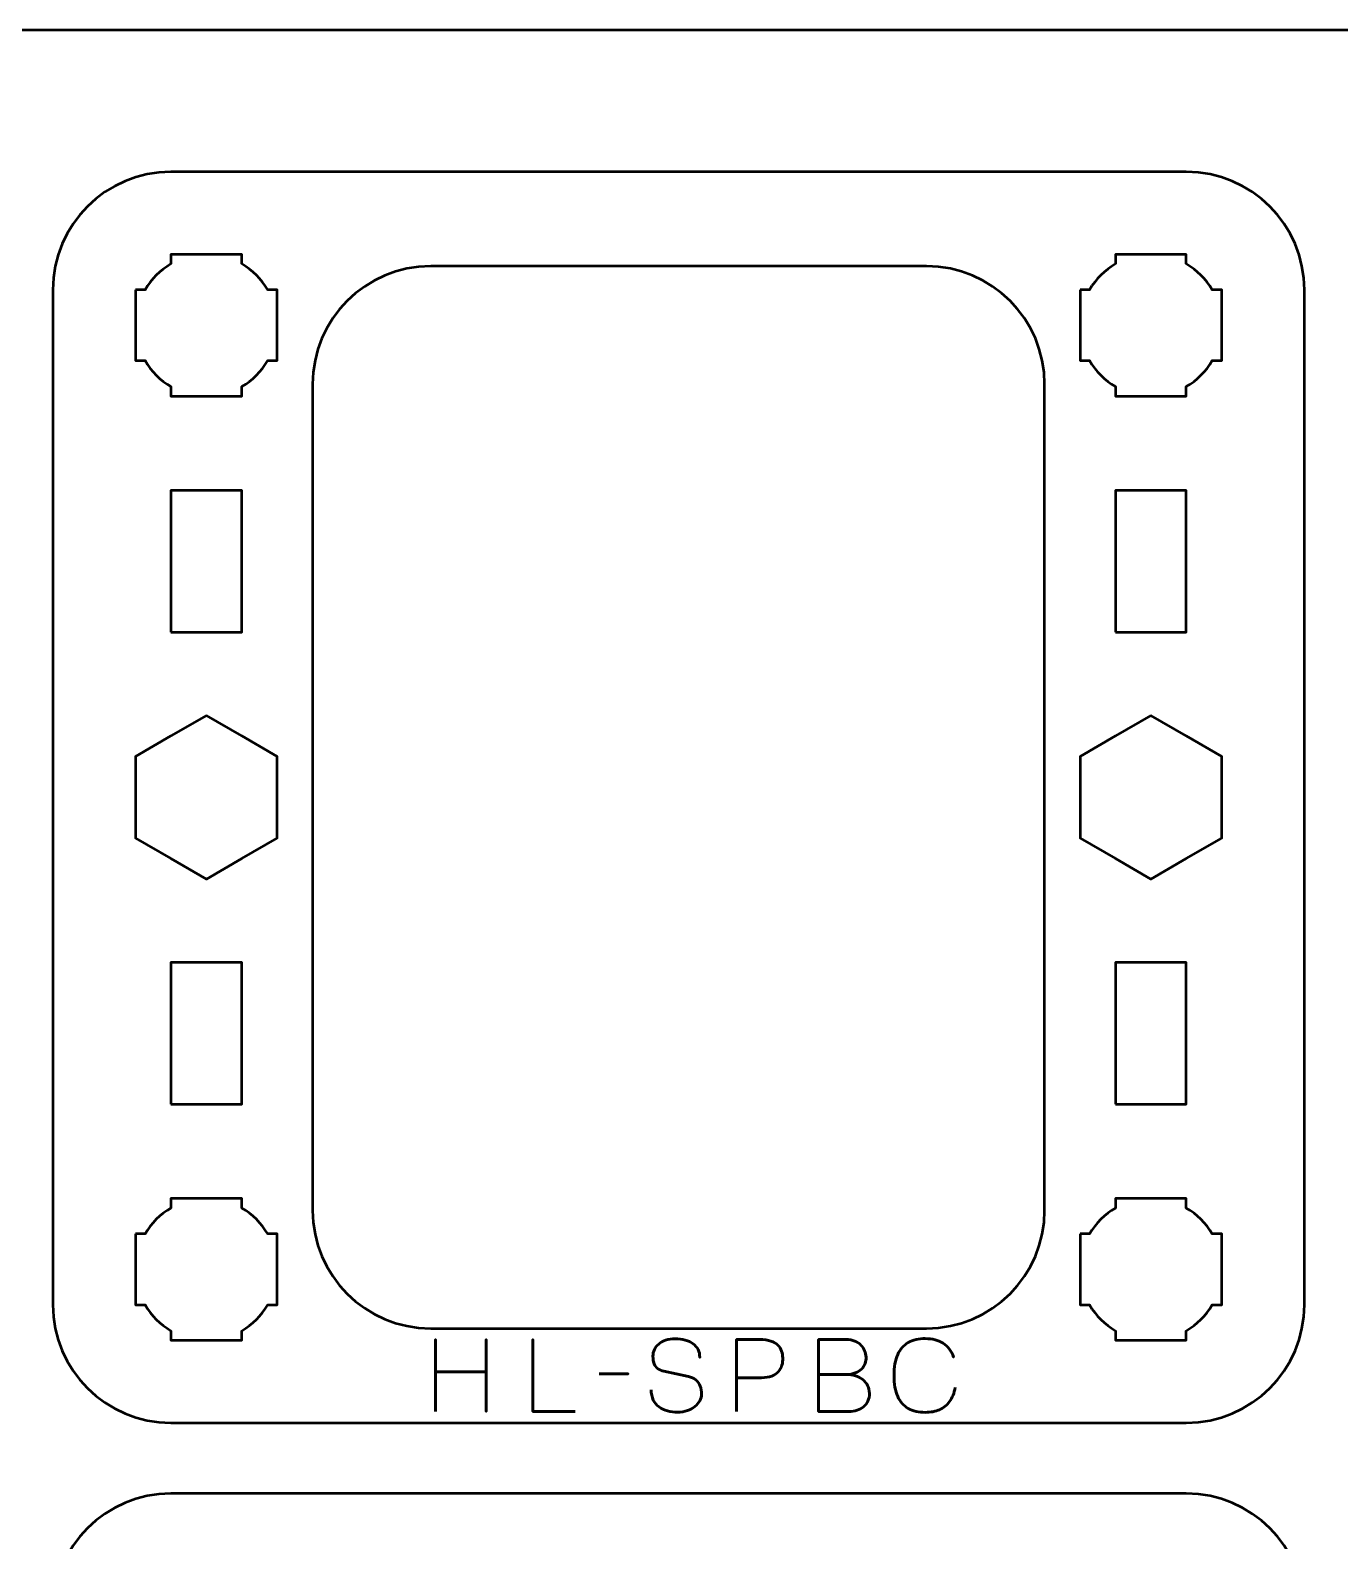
# Model space of a CAD drawing. Header units: centimetres. Extents: x -21 to 0, y -29.7 to 0.
# Drawn here: x -16.95 to -11.4, y -6.4 to 0 of the extents above; entities that cross this region are included whole.
import ezdxf

# ---------------------------------------------------------------- set-up
doc = ezdxf.new("R2010")
doc.units = ezdxf.units.CM
doc.header["$MEASUREMENT"] = 0
doc.layers.add('Layer 1', color=7, linetype='Continuous')

msp = doc.modelspace()

# ---------------------------------------------------------------- linework, layer by layer
at = {"layer": 'Layer 1', "lineweight": 53}
for points in [[(-16.35, -2.55), (-16.05, -2.55), (-16.05, -1.95), (-16.35, -1.95), (-16.35, -2.55)], [(-12.35, -2.55), (-12.05, -2.55), (-12.05, -1.95), (-12.35, -1.95), (-12.35, -2.55)], [(-16.35, -4.55), (-16.05, -4.55), (-16.05, -3.95), (-16.35, -3.95), (-16.35, -4.55)], [(-12.35, -4.55), (-12.05, -4.55), (-12.05, -3.95), (-12.35, -3.95), (-12.35, -4.55)]]:
    msp.add_lwpolyline(points, close=True, dxfattribs=at)
at = {"layer": 'Layer 1', "color": 1, "lineweight": 53}
msp.add_open_spline([(-21.00003, -29.19995), (-21.00003, -29.19995), (-21.00003, -2.89992), (-21.00003, -2.89992), (-21.00003, -2.89992), (-21.00003, -2.81709), (-20.93286, -2.74992), (-20.85003, -2.74992), (-20.85003, -2.74992), (-20.7672, -2.74992), (-20.70003, -2.68275), (-20.70003, -2.59992), (-20.70003, -2.59992), (-20.70003, -2.51709), (-20.7672, -2.44992), (-20.85003, -2.44992), (-20.85003, -2.44992), (-20.93286, -2.44992), (-21.00003, -2.38275), (-21.00003, -2.29992), (-21.00003, -2.29992), (-21.00003, -2.21709), (-20.93286, -2.14992), (-20.85003, -2.14992), (-20.85003, -2.14992), (-20.7672, -2.14992), (-20.70003, -2.08275), (-20.70003, -1.99992), (-20.70003, -1.99992), (-20.70003, -1.91709), (-20.7672, -1.84992), (-20.85003, -1.84992), (-20.85003, -1.84992), (-20.93286, -1.84992), (-21.00003, -1.78275), (-21.00003, -1.69992), (-21.00003, -1.69992), (-21.00003, -1.61709), (-20.93286, -1.54992), (-20.85003, -1.54992), (-20.85003, -1.54992), (-20.7672, -1.54992), (-20.70003, -1.48275), (-20.70003, -1.39992), (-20.70003, -1.39992), (-20.70003, -1.31709), (-20.7672, -1.24992), (-20.85003, -1.24992), (-20.85003, -1.24992), (-20.93286, -1.24992), (-21.00003, -1.18275), (-21.00003, -1.09992), (-21.00003, -1.09992), (-21.00003, -1.09992), (-21.00003, -0.49992), (-21.00003, -0.49992), (-21.00003, -0.49992), (-21.00003, -0.22295), (-20.77694, 0.00004), (-20.49994, 0.00004), (-20.49994, 0.00004), (-20.49994, 0.00004), (-0.50008, 0.00004), (-0.50008, 0.00004), (-0.50008, 0.00004), (-0.22294, 0.00004), (0.00002, -0.22295), (0.00002, -0.49992), (0.00002, -0.49992), (0.00002, -0.49992), (0.00002, -29.19995), (0.00002, -29.19995), (0.00002, -29.19995), (0.00002, -29.47695), (-0.22294, -29.70004), (-0.50008, -29.70004), (-0.50008, -29.70004), (-0.50008, -29.70004), (-20.49994, -29.70004), (-20.49994, -29.70004), (-20.49994, -29.70004), (-20.77694, -29.70004), (-21.00003, -29.47695), (-21.00003, -29.19995)], degree=3, knots=[0, 0, 0, 0, 0.047619, 0.047619, 0.047619, 0.047619, 0.0952381, 0.0952381, 0.0952381, 0.0952381, 0.1428571, 0.1428571, 0.1428571, 0.1428571, 0.1904762, 0.1904762, 0.1904762, 0.1904762, 0.2380952, 0.2380952, 0.2380952, 0.2380952, 0.2857143, 0.2857143, 0.2857143, 0.2857143, 0.3333333, 0.3333333, 0.3333333, 0.3333333, 0.3809524, 0.3809524, 0.3809524, 0.3809524, 0.4285714, 0.4285714, 0.4285714, 0.4285714, 0.4761905, 0.4761905, 0.4761905, 0.4761905, 0.5238095, 0.5238095, 0.5238095, 0.5238095, 0.5714286, 0.5714286, 0.5714286, 0.5714286, 0.6190476, 0.6190476, 0.6190476, 0.6190476, 0.6666667, 0.6666667, 0.6666667, 0.6666667, 0.7142857, 0.7142857, 0.7142857, 0.7142857, 0.7619048, 0.7619048, 0.7619048, 0.7619048, 0.8095238, 0.8095238, 0.8095238, 0.8095238, 0.8571429, 0.8571429, 0.8571429, 0.8571429, 0.9047619, 0.9047619, 0.9047619, 0.9047619, 0.952381, 0.952381, 0.952381, 0.952381, 1, 1, 1, 1], dxfattribs=at)
at = {"layer": 'Layer 1', "color": 3, "lineweight": 53}
for points in [[(-16.85, -5.4), (-16.85, -5.4), (-16.85, -1.1), (-16.85, -1.1), (-16.85, -1.1), (-16.85, -0.82391), (-16.62609, -0.6), (-16.35, -0.6), (-16.35, -0.6), (-16.35, -0.6), (-12.05, -0.6), (-12.05, -0.6), (-12.05, -0.6), (-11.77391, -0.6), (-11.55, -0.82391), (-11.55, -1.1), (-11.55, -1.1), (-11.55, -1.1), (-11.55, -5.4), (-11.55, -5.4), (-11.55, -5.4), (-11.55, -5.67609), (-11.77391, -5.9), (-12.05, -5.9), (-12.05, -5.9), (-12.05, -5.9), (-16.35, -5.9), (-16.35, -5.9), (-16.35, -5.9), (-16.62609, -5.9), (-16.85, -5.67609), (-16.85, -5.4)], [(-16.85, -11), (-16.85, -11), (-16.85, -6.7), (-16.85, -6.7), (-16.85, -6.7), (-16.85, -6.42391), (-16.62609, -6.2), (-16.35, -6.2), (-16.35, -6.2), (-16.35, -6.2), (-12.05, -6.2), (-12.05, -6.2), (-12.05, -6.2), (-11.77391, -6.2), (-11.55, -6.42391), (-11.55, -6.7), (-11.55, -6.7), (-11.55, -6.7), (-11.55, -11), (-11.55, -11), (-11.55, -11), (-11.55, -11.27609), (-11.77391, -11.5), (-12.05, -11.5), (-12.05, -11.5), (-12.05, -11.5), (-16.35, -11.5), (-16.35, -11.5), (-16.35, -11.5), (-16.62609, -11.5), (-16.85, -11.27609), (-16.85, -11)]]:
    msp.add_open_spline(points, degree=3, knots=[0, 0, 0, 0, 0.125, 0.125, 0.125, 0.125, 0.25, 0.25, 0.25, 0.25, 0.375, 0.375, 0.375, 0.375, 0.5, 0.5, 0.5, 0.5, 0.625, 0.625, 0.625, 0.625, 0.75, 0.75, 0.75, 0.75, 0.875, 0.875, 0.875, 0.875, 1, 1, 1, 1], dxfattribs=at)
at = {"layer": 'Layer 1', "lineweight": 53}
for points, knots in [([(-16.5, -1.1), (-16.5, -1.1), (-16.45985, -1.1), (-16.45985, -1.1), (-16.45985, -1.1), (-16.4335, -1.05447), (-16.39553, -1.0165), (-16.35, -0.99015), (-16.35, -0.99015), (-16.35, -0.99015), (-16.35, -0.95), (-16.35, -0.95), (-16.35, -0.95), (-16.35, -0.95), (-16.2, -0.95), (-16.2, -0.95), (-16.2, -0.95), (-16.2, -0.95), (-16.05, -0.95), (-16.05, -0.95), (-16.05, -0.95), (-16.05, -0.95), (-16.05, -0.99015), (-16.05, -0.99015), (-16.05, -0.99015), (-16.00447, -1.0165), (-15.9665, -1.05447), (-15.94015, -1.1), (-15.94015, -1.1), (-15.94015, -1.1), (-15.9, -1.1), (-15.9, -1.1), (-15.9, -1.1), (-15.9, -1.1), (-15.9, -1.25), (-15.9, -1.25), (-15.9, -1.25), (-15.9, -1.25), (-15.9, -1.4), (-15.9, -1.4), (-15.9, -1.4), (-15.9, -1.4), (-15.94015, -1.4), (-15.94015, -1.4), (-15.94015, -1.4), (-15.9665, -1.44553), (-16.00447, -1.4835), (-16.05, -1.50985), (-16.05, -1.50985), (-16.05, -1.50985), (-16.05, -1.55), (-16.05, -1.55), (-16.05, -1.55), (-16.05, -1.55), (-16.2, -1.55), (-16.2, -1.55), (-16.2, -1.55), (-16.2, -1.55), (-16.35, -1.55), (-16.35, -1.55), (-16.35, -1.55), (-16.35, -1.55), (-16.35, -1.50985), (-16.35, -1.50985), (-16.35, -1.50985), (-16.39553, -1.4835), (-16.4335, -1.44553), (-16.45985, -1.4), (-16.45985, -1.4), (-16.45985, -1.4), (-16.5, -1.4), (-16.5, -1.4), (-16.5, -1.4), (-16.5, -1.4), (-16.5, -1.25), (-16.5, -1.25), (-16.5, -1.25), (-16.5, -1.25), (-16.5, -1.1), (-16.5, -1.1)], [0, 0, 0, 0, 0.05, 0.05, 0.05, 0.05, 0.1, 0.1, 0.1, 0.1, 0.15, 0.15, 0.15, 0.15, 0.2, 0.2, 0.2, 0.2, 0.25, 0.25, 0.25, 0.25, 0.3, 0.3, 0.3, 0.3, 0.35, 0.35, 0.35, 0.35, 0.4, 0.4, 0.4, 0.4, 0.45, 0.45, 0.45, 0.45, 0.5, 0.5, 0.5, 0.5, 0.55, 0.55, 0.55, 0.55, 0.6, 0.6, 0.6, 0.6, 0.65, 0.65, 0.65, 0.65, 0.7, 0.7, 0.7, 0.7, 0.75, 0.75, 0.75, 0.75, 0.8, 0.8, 0.8, 0.8, 0.85, 0.85, 0.85, 0.85, 0.9, 0.9, 0.9, 0.9, 0.95, 0.95, 0.95, 0.95, 1, 1, 1, 1]), ([(-12.5, -1.1), (-12.5, -1.1), (-12.45985, -1.1), (-12.45985, -1.1), (-12.45985, -1.1), (-12.4335, -1.05447), (-12.39553, -1.0165), (-12.35, -0.99015), (-12.35, -0.99015), (-12.35, -0.99015), (-12.35, -0.95), (-12.35, -0.95), (-12.35, -0.95), (-12.35, -0.95), (-12.2, -0.95), (-12.2, -0.95), (-12.2, -0.95), (-12.2, -0.95), (-12.05, -0.95), (-12.05, -0.95), (-12.05, -0.95), (-12.05, -0.95), (-12.05, -0.99015), (-12.05, -0.99015), (-12.05, -0.99015), (-12.00447, -1.0165), (-11.9665, -1.05447), (-11.94015, -1.1), (-11.94015, -1.1), (-11.94015, -1.1), (-11.9, -1.1), (-11.9, -1.1), (-11.9, -1.1), (-11.9, -1.1), (-11.9, -1.25), (-11.9, -1.25), (-11.9, -1.25), (-11.9, -1.25), (-11.9, -1.4), (-11.9, -1.4), (-11.9, -1.4), (-11.9, -1.4), (-11.94015, -1.4), (-11.94015, -1.4), (-11.94015, -1.4), (-11.9665, -1.44553), (-12.00447, -1.4835), (-12.05, -1.50985), (-12.05, -1.50985), (-12.05, -1.50985), (-12.05, -1.55), (-12.05, -1.55), (-12.05, -1.55), (-12.05, -1.55), (-12.2, -1.55), (-12.2, -1.55), (-12.2, -1.55), (-12.2, -1.55), (-12.35, -1.55), (-12.35, -1.55), (-12.35, -1.55), (-12.35, -1.55), (-12.35, -1.50985), (-12.35, -1.50985), (-12.35, -1.50985), (-12.39553, -1.4835), (-12.4335, -1.44553), (-12.45985, -1.4), (-12.45985, -1.4), (-12.45985, -1.4), (-12.5, -1.4), (-12.5, -1.4), (-12.5, -1.4), (-12.5, -1.4), (-12.5, -1.25), (-12.5, -1.25), (-12.5, -1.25), (-12.5, -1.25), (-12.5, -1.1), (-12.5, -1.1)], [0, 0, 0, 0, 0.05, 0.05, 0.05, 0.05, 0.1, 0.1, 0.1, 0.1, 0.15, 0.15, 0.15, 0.15, 0.2, 0.2, 0.2, 0.2, 0.25, 0.25, 0.25, 0.25, 0.3, 0.3, 0.3, 0.3, 0.35, 0.35, 0.35, 0.35, 0.4, 0.4, 0.4, 0.4, 0.45, 0.45, 0.45, 0.45, 0.5, 0.5, 0.5, 0.5, 0.55, 0.55, 0.55, 0.55, 0.6, 0.6, 0.6, 0.6, 0.65, 0.65, 0.65, 0.65, 0.7, 0.7, 0.7, 0.7, 0.75, 0.75, 0.75, 0.75, 0.8, 0.8, 0.8, 0.8, 0.85, 0.85, 0.85, 0.85, 0.9, 0.9, 0.9, 0.9, 0.95, 0.95, 0.95, 0.95, 1, 1, 1, 1]), ([(-15.75, -5), (-15.75, -5), (-15.75, -1.5), (-15.75, -1.5), (-15.75, -1.5), (-15.75, -1.22391), (-15.52609, -1), (-15.25, -1), (-15.25, -1), (-15.25, -1), (-13.15, -1), (-13.15, -1), (-13.15, -1), (-12.87391, -1), (-12.65, -1.22391), (-12.65, -1.5), (-12.65, -1.5), (-12.65, -1.5), (-12.65, -5), (-12.65, -5), (-12.65, -5), (-12.65, -5.27609), (-12.87391, -5.5), (-13.15, -5.5), (-13.15, -5.5), (-13.15, -5.5), (-15.25, -5.5), (-15.25, -5.5), (-15.25, -5.5), (-15.52609, -5.5), (-15.75, -5.27609), (-15.75, -5)], [0, 0, 0, 0, 0.125, 0.125, 0.125, 0.125, 0.25, 0.25, 0.25, 0.25, 0.375, 0.375, 0.375, 0.375, 0.5, 0.5, 0.5, 0.5, 0.625, 0.625, 0.625, 0.625, 0.75, 0.75, 0.75, 0.75, 0.875, 0.875, 0.875, 0.875, 1, 1, 1, 1]), ([(-16.2, -2.90359), (-16.2, -2.90359), (-16.05, -2.99019), (-16.05, -2.99019), (-16.05, -2.99019), (-16.05, -2.99019), (-15.9, -3.07679), (-15.9, -3.07679), (-15.9, -3.07679), (-15.9, -3.07679), (-15.9, -3.25), (-15.9, -3.25), (-15.9, -3.25), (-15.9, -3.25), (-15.9, -3.42321), (-15.9, -3.42321), (-15.9, -3.42321), (-15.9, -3.42321), (-16.05, -3.50981), (-16.05, -3.50981), (-16.05, -3.50981), (-16.05, -3.50981), (-16.2, -3.59641), (-16.2, -3.59641), (-16.2, -3.59641), (-16.2, -3.59641), (-16.35, -3.50981), (-16.35, -3.50981), (-16.35, -3.50981), (-16.35, -3.50981), (-16.5, -3.42321), (-16.5, -3.42321), (-16.5, -3.42321), (-16.5, -3.42321), (-16.5, -3.25), (-16.5, -3.25), (-16.5, -3.25), (-16.5, -3.25), (-16.5, -3.07679), (-16.5, -3.07679), (-16.5, -3.07679), (-16.5, -3.07679), (-16.35, -2.99019), (-16.35, -2.99019), (-16.35, -2.99019), (-16.35, -2.99019), (-16.2, -2.90359), (-16.2, -2.90359)], [0, 0, 0, 0, 0.0833333, 0.0833333, 0.0833333, 0.0833333, 0.1666667, 0.1666667, 0.1666667, 0.1666667, 0.25, 0.25, 0.25, 0.25, 0.3333333, 0.3333333, 0.3333333, 0.3333333, 0.4166667, 0.4166667, 0.4166667, 0.4166667, 0.5, 0.5, 0.5, 0.5, 0.5833333, 0.5833333, 0.5833333, 0.5833333, 0.6666667, 0.6666667, 0.6666667, 0.6666667, 0.75, 0.75, 0.75, 0.75, 0.8333333, 0.8333333, 0.8333333, 0.8333333, 0.9166667, 0.9166667, 0.9166667, 0.9166667, 1, 1, 1, 1]), ([(-12.2, -2.90359), (-12.2, -2.90359), (-12.05, -2.99019), (-12.05, -2.99019), (-12.05, -2.99019), (-12.05, -2.99019), (-11.9, -3.07679), (-11.9, -3.07679), (-11.9, -3.07679), (-11.9, -3.07679), (-11.9, -3.25), (-11.9, -3.25), (-11.9, -3.25), (-11.9, -3.25), (-11.9, -3.42321), (-11.9, -3.42321), (-11.9, -3.42321), (-11.9, -3.42321), (-12.05, -3.50981), (-12.05, -3.50981), (-12.05, -3.50981), (-12.05, -3.50981), (-12.2, -3.59641), (-12.2, -3.59641), (-12.2, -3.59641), (-12.2, -3.59641), (-12.35, -3.50981), (-12.35, -3.50981), (-12.35, -3.50981), (-12.35, -3.50981), (-12.5, -3.42321), (-12.5, -3.42321), (-12.5, -3.42321), (-12.5, -3.42321), (-12.5, -3.25), (-12.5, -3.25), (-12.5, -3.25), (-12.5, -3.25), (-12.5, -3.07679), (-12.5, -3.07679), (-12.5, -3.07679), (-12.5, -3.07679), (-12.35, -2.99019), (-12.35, -2.99019), (-12.35, -2.99019), (-12.35, -2.99019), (-12.2, -2.90359), (-12.2, -2.90359)], [0, 0, 0, 0, 0.0833333, 0.0833333, 0.0833333, 0.0833333, 0.1666667, 0.1666667, 0.1666667, 0.1666667, 0.25, 0.25, 0.25, 0.25, 0.3333333, 0.3333333, 0.3333333, 0.3333333, 0.4166667, 0.4166667, 0.4166667, 0.4166667, 0.5, 0.5, 0.5, 0.5, 0.5833333, 0.5833333, 0.5833333, 0.5833333, 0.6666667, 0.6666667, 0.6666667, 0.6666667, 0.75, 0.75, 0.75, 0.75, 0.8333333, 0.8333333, 0.8333333, 0.8333333, 0.9166667, 0.9166667, 0.9166667, 0.9166667, 1, 1, 1, 1]), ([(-16.5, -5.1), (-16.5, -5.1), (-16.45985, -5.1), (-16.45985, -5.1), (-16.45985, -5.1), (-16.4335, -5.05447), (-16.39553, -5.0165), (-16.35, -4.99015), (-16.35, -4.99015), (-16.35, -4.99015), (-16.35, -4.95), (-16.35, -4.95), (-16.35, -4.95), (-16.35, -4.95), (-16.2, -4.95), (-16.2, -4.95), (-16.2, -4.95), (-16.2, -4.95), (-16.05, -4.95), (-16.05, -4.95), (-16.05, -4.95), (-16.05, -4.95), (-16.05, -4.99015), (-16.05, -4.99015), (-16.05, -4.99015), (-16.00447, -5.0165), (-15.9665, -5.05447), (-15.94015, -5.1), (-15.94015, -5.1), (-15.94015, -5.1), (-15.9, -5.1), (-15.9, -5.1), (-15.9, -5.1), (-15.9, -5.1), (-15.9, -5.25), (-15.9, -5.25), (-15.9, -5.25), (-15.9, -5.25), (-15.9, -5.4), (-15.9, -5.4), (-15.9, -5.4), (-15.9, -5.4), (-15.94015, -5.4), (-15.94015, -5.4), (-15.94015, -5.4), (-15.9665, -5.44553), (-16.00447, -5.4835), (-16.05, -5.50985), (-16.05, -5.50985), (-16.05, -5.50985), (-16.05, -5.55), (-16.05, -5.55), (-16.05, -5.55), (-16.05, -5.55), (-16.2, -5.55), (-16.2, -5.55), (-16.2, -5.55), (-16.2, -5.55), (-16.35, -5.55), (-16.35, -5.55), (-16.35, -5.55), (-16.35, -5.55), (-16.35, -5.50985), (-16.35, -5.50985), (-16.35, -5.50985), (-16.39553, -5.4835), (-16.4335, -5.44553), (-16.45985, -5.4), (-16.45985, -5.4), (-16.45985, -5.4), (-16.5, -5.4), (-16.5, -5.4), (-16.5, -5.4), (-16.5, -5.4), (-16.5, -5.25), (-16.5, -5.25), (-16.5, -5.25), (-16.5, -5.25), (-16.5, -5.1), (-16.5, -5.1)], [0, 0, 0, 0, 0.05, 0.05, 0.05, 0.05, 0.1, 0.1, 0.1, 0.1, 0.15, 0.15, 0.15, 0.15, 0.2, 0.2, 0.2, 0.2, 0.25, 0.25, 0.25, 0.25, 0.3, 0.3, 0.3, 0.3, 0.35, 0.35, 0.35, 0.35, 0.4, 0.4, 0.4, 0.4, 0.45, 0.45, 0.45, 0.45, 0.5, 0.5, 0.5, 0.5, 0.55, 0.55, 0.55, 0.55, 0.6, 0.6, 0.6, 0.6, 0.65, 0.65, 0.65, 0.65, 0.7, 0.7, 0.7, 0.7, 0.75, 0.75, 0.75, 0.75, 0.8, 0.8, 0.8, 0.8, 0.85, 0.85, 0.85, 0.85, 0.9, 0.9, 0.9, 0.9, 0.95, 0.95, 0.95, 0.95, 1, 1, 1, 1]), ([(-12.5, -5.1), (-12.5, -5.1), (-12.45985, -5.1), (-12.45985, -5.1), (-12.45985, -5.1), (-12.4335, -5.05447), (-12.39553, -5.0165), (-12.35, -4.99015), (-12.35, -4.99015), (-12.35, -4.99015), (-12.35, -4.95), (-12.35, -4.95), (-12.35, -4.95), (-12.35, -4.95), (-12.2, -4.95), (-12.2, -4.95), (-12.2, -4.95), (-12.2, -4.95), (-12.05, -4.95), (-12.05, -4.95), (-12.05, -4.95), (-12.05, -4.95), (-12.05, -4.99015), (-12.05, -4.99015), (-12.05, -4.99015), (-12.00447, -5.0165), (-11.9665, -5.05447), (-11.94015, -5.1), (-11.94015, -5.1), (-11.94015, -5.1), (-11.9, -5.1), (-11.9, -5.1), (-11.9, -5.1), (-11.9, -5.1), (-11.9, -5.25), (-11.9, -5.25), (-11.9, -5.25), (-11.9, -5.25), (-11.9, -5.4), (-11.9, -5.4), (-11.9, -5.4), (-11.9, -5.4), (-11.94015, -5.4), (-11.94015, -5.4), (-11.94015, -5.4), (-11.9665, -5.44553), (-12.00447, -5.4835), (-12.05, -5.50985), (-12.05, -5.50985), (-12.05, -5.50985), (-12.05, -5.55), (-12.05, -5.55), (-12.05, -5.55), (-12.05, -5.55), (-12.2, -5.55), (-12.2, -5.55), (-12.2, -5.55), (-12.2, -5.55), (-12.35, -5.55), (-12.35, -5.55), (-12.35, -5.55), (-12.35, -5.55), (-12.35, -5.50985), (-12.35, -5.50985), (-12.35, -5.50985), (-12.39553, -5.4835), (-12.4335, -5.44553), (-12.45985, -5.4), (-12.45985, -5.4), (-12.45985, -5.4), (-12.5, -5.4), (-12.5, -5.4), (-12.5, -5.4), (-12.5, -5.4), (-12.5, -5.25), (-12.5, -5.25), (-12.5, -5.25), (-12.5, -5.25), (-12.5, -5.1), (-12.5, -5.1)], [0, 0, 0, 0, 0.05, 0.05, 0.05, 0.05, 0.1, 0.1, 0.1, 0.1, 0.15, 0.15, 0.15, 0.15, 0.2, 0.2, 0.2, 0.2, 0.25, 0.25, 0.25, 0.25, 0.3, 0.3, 0.3, 0.3, 0.35, 0.35, 0.35, 0.35, 0.4, 0.4, 0.4, 0.4, 0.45, 0.45, 0.45, 0.45, 0.5, 0.5, 0.5, 0.5, 0.55, 0.55, 0.55, 0.55, 0.6, 0.6, 0.6, 0.6, 0.65, 0.65, 0.65, 0.65, 0.7, 0.7, 0.7, 0.7, 0.75, 0.75, 0.75, 0.75, 0.8, 0.8, 0.8, 0.8, 0.85, 0.85, 0.85, 0.85, 0.9, 0.9, 0.9, 0.9, 0.95, 0.95, 0.95, 0.95, 1, 1, 1, 1])]:
    msp.add_open_spline(points, degree=3, knots=knots, dxfattribs=at)
at = {"layer": 'Layer 1', "color": 5, "lineweight": 53}
for points, knots in [([(-15.22996, -5.85244), (-15.22996, -5.85244), (-15.22996, -5.68353), (-15.22996, -5.68353), (-15.22996, -5.68353), (-15.22996, -5.68353), (-15.01449, -5.68353), (-15.01449, -5.68353), (-15.01449, -5.68353), (-15.01449, -5.68353), (-15.01449, -5.85244), (-15.01449, -5.85244), (-15.01449, -5.85244), (-15.01449, -5.85244), (-15.01449, -5.54764), (-15.01449, -5.54764), (-15.01449, -5.54764), (-15.01449, -5.54764), (-15.01449, -5.68353), (-15.01449, -5.68353), (-15.01449, -5.68353), (-15.01449, -5.68353), (-15.22996, -5.68353), (-15.22996, -5.68353), (-15.22996, -5.68353), (-15.22996, -5.68353), (-15.22996, -5.54764), (-15.22996, -5.54764), (-15.22996, -5.54764), (-15.22996, -5.54764), (-15.22996, -5.85244), (-15.22996, -5.85244)], [0, 0, 0, 0, 0.125, 0.125, 0.125, 0.125, 0.25, 0.25, 0.25, 0.25, 0.375, 0.375, 0.375, 0.375, 0.5, 0.5, 0.5, 0.5, 0.625, 0.625, 0.625, 0.625, 0.75, 0.75, 0.75, 0.75, 0.875, 0.875, 0.875, 0.875, 1, 1, 1, 1]), ([(-14.63857, -5.85244), (-14.63857, -5.85244), (-14.81679, -5.85244), (-14.81679, -5.85244), (-14.81679, -5.85244), (-14.81679, -5.85244), (-14.81679, -5.54722), (-14.81679, -5.54722), (-14.81679, -5.54722), (-14.81679, -5.54722), (-14.81679, -5.85244), (-14.81679, -5.85244), (-14.81679, -5.85244), (-14.81679, -5.85244), (-14.63857, -5.85244), (-14.63857, -5.85244)], [0, 0, 0, 0, 0.25, 0.25, 0.25, 0.25, 0.5, 0.5, 0.5, 0.5, 0.75, 0.75, 0.75, 0.75, 1, 1, 1, 1]), ([(-14.31642, -5.76015), (-14.31628, -5.77702), (-14.31332, -5.79148), (-14.30739, -5.80355), (-14.30739, -5.80355), (-14.30153, -5.81554), (-14.29335, -5.82535), (-14.28305, -5.83297), (-14.28305, -5.83297), (-14.27268, -5.84052), (-14.26075, -5.84609), (-14.24728, -5.84969), (-14.24728, -5.84969), (-14.23387, -5.85322), (-14.21948, -5.85498), (-14.20424, -5.85498), (-14.20424, -5.85498), (-14.18886, -5.85491), (-14.17503, -5.85265), (-14.16268, -5.84835), (-14.16268, -5.84835), (-14.1504, -5.84404), (-14.13989, -5.83826), (-14.13107, -5.83099), (-14.13107, -5.83099), (-14.12232, -5.82372), (-14.11555, -5.81561), (-14.11075, -5.80658), (-14.11075, -5.80658), (-14.10595, -5.79755), (-14.10341, -5.78831), (-14.10306, -5.77878), (-14.10306, -5.77878), (-14.10264, -5.76629), (-14.10447, -5.75486), (-14.10849, -5.74456), (-14.10849, -5.74456), (-14.11252, -5.73426), (-14.11873, -5.72565), (-14.12712, -5.7186), (-14.12712, -5.7186), (-14.13545, -5.71154), (-14.14596, -5.7066), (-14.15852, -5.70385), (-14.15852, -5.70385), (-14.15852, -5.70385), (-14.26223, -5.68141), (-14.26223, -5.68141), (-14.26223, -5.68141), (-14.27197, -5.67937), (-14.28037, -5.67591), (-14.28728, -5.67111), (-14.28728, -5.67111), (-14.2942, -5.66625), (-14.29956, -5.65954), (-14.30323, -5.65093), (-14.30323, -5.65093), (-14.3069, -5.6424), (-14.3088, -5.63153), (-14.3088, -5.61834), (-14.3088, -5.61834), (-14.3088, -5.60832), (-14.30675, -5.59887), (-14.30259, -5.58998), (-14.30259, -5.58998), (-14.2985, -5.58109), (-14.29243, -5.57325), (-14.28446, -5.56634), (-14.28446, -5.56634), (-14.27649, -5.5595), (-14.26661, -5.55413), (-14.2549, -5.55025), (-14.2549, -5.55025), (-14.24311, -5.5463), (-14.22964, -5.54433), (-14.2144, -5.54426), (-14.2144, -5.54426), (-14.19909, -5.54426), (-14.18505, -5.54602), (-14.17221, -5.54955), (-14.17221, -5.54955), (-14.15944, -5.55308), (-14.14836, -5.55816), (-14.13905, -5.56493), (-14.13905, -5.56493), (-14.12973, -5.5717), (-14.12254, -5.58003), (-14.1176, -5.58976), (-14.1176, -5.58976), (-14.11266, -5.59957), (-14.11033, -5.61079), (-14.11068, -5.62342), (-14.11068, -5.62342), (-14.11033, -5.61079), (-14.11266, -5.59957), (-14.1176, -5.58976), (-14.1176, -5.58976), (-14.12254, -5.58003), (-14.12973, -5.5717), (-14.13905, -5.56493), (-14.13905, -5.56493), (-14.14836, -5.55816), (-14.15944, -5.55308), (-14.17221, -5.54955), (-14.17221, -5.54955), (-14.18505, -5.54602), (-14.19909, -5.54426), (-14.2144, -5.54426), (-14.2144, -5.54426), (-14.22964, -5.54433), (-14.24311, -5.5463), (-14.2549, -5.55025), (-14.2549, -5.55025), (-14.26661, -5.55413), (-14.27649, -5.5595), (-14.28446, -5.56634), (-14.28446, -5.56634), (-14.29243, -5.57325), (-14.2985, -5.58109), (-14.30259, -5.58998), (-14.30259, -5.58998), (-14.30675, -5.59887), (-14.3088, -5.60832), (-14.3088, -5.61834), (-14.3088, -5.61834), (-14.3088, -5.63153), (-14.30697, -5.6424), (-14.30344, -5.65086), (-14.30344, -5.65086), (-14.29984, -5.6594), (-14.29455, -5.66603), (-14.28763, -5.6709), (-14.28763, -5.6709), (-14.28072, -5.6757), (-14.27225, -5.67923), (-14.26223, -5.68141), (-14.26223, -5.68141), (-14.26223, -5.68141), (-14.15852, -5.70385), (-14.15852, -5.70385), (-14.15852, -5.70385), (-14.14568, -5.7066), (-14.13509, -5.71154), (-14.12677, -5.7186), (-14.12677, -5.7186), (-14.11837, -5.72565), (-14.11223, -5.73426), (-14.10828, -5.74456), (-14.10828, -5.74456), (-14.1044, -5.75486), (-14.10264, -5.76629), (-14.10306, -5.77878), (-14.10306, -5.77878), (-14.10341, -5.78831), (-14.10595, -5.79755), (-14.11075, -5.80658), (-14.11075, -5.80658), (-14.11555, -5.81561), (-14.12232, -5.82372), (-14.13107, -5.83099), (-14.13107, -5.83099), (-14.13989, -5.83826), (-14.1504, -5.84404), (-14.16268, -5.84835), (-14.16268, -5.84835), (-14.17503, -5.85265), (-14.18886, -5.85491), (-14.20424, -5.85498), (-14.20424, -5.85498), (-14.21948, -5.85498), (-14.23387, -5.85322), (-14.24728, -5.84969), (-14.24728, -5.84969), (-14.26075, -5.84609), (-14.27268, -5.84052), (-14.28305, -5.83297), (-14.28305, -5.83297), (-14.29335, -5.82535), (-14.30153, -5.81554), (-14.30739, -5.80355), (-14.30739, -5.80355), (-14.31332, -5.79148), (-14.31628, -5.77702), (-14.31642, -5.76015)], [0, 0, 0, 0, 0.0217391, 0.0217391, 0.0217391, 0.0217391, 0.0434783, 0.0434783, 0.0434783, 0.0434783, 0.0652174, 0.0652174, 0.0652174, 0.0652174, 0.0869565, 0.0869565, 0.0869565, 0.0869565, 0.1086957, 0.1086957, 0.1086957, 0.1086957, 0.1304348, 0.1304348, 0.1304348, 0.1304348, 0.1521739, 0.1521739, 0.1521739, 0.1521739, 0.173913, 0.173913, 0.173913, 0.173913, 0.1956522, 0.1956522, 0.1956522, 0.1956522, 0.2173913, 0.2173913, 0.2173913, 0.2173913, 0.2391304, 0.2391304, 0.2391304, 0.2391304, 0.2608696, 0.2608696, 0.2608696, 0.2608696, 0.2826087, 0.2826087, 0.2826087, 0.2826087, 0.3043478, 0.3043478, 0.3043478, 0.3043478, 0.326087, 0.326087, 0.326087, 0.326087, 0.3478261, 0.3478261, 0.3478261, 0.3478261, 0.3695652, 0.3695652, 0.3695652, 0.3695652, 0.3913043, 0.3913043, 0.3913043, 0.3913043, 0.4130435, 0.4130435, 0.4130435, 0.4130435, 0.4347826, 0.4347826, 0.4347826, 0.4347826, 0.4565217, 0.4565217, 0.4565217, 0.4565217, 0.4782609, 0.4782609, 0.4782609, 0.4782609, 0.5, 0.5, 0.5, 0.5, 0.5217391, 0.5217391, 0.5217391, 0.5217391, 0.5434783, 0.5434783, 0.5434783, 0.5434783, 0.5652174, 0.5652174, 0.5652174, 0.5652174, 0.5869565, 0.5869565, 0.5869565, 0.5869565, 0.6086957, 0.6086957, 0.6086957, 0.6086957, 0.6304348, 0.6304348, 0.6304348, 0.6304348, 0.6521739, 0.6521739, 0.6521739, 0.6521739, 0.673913, 0.673913, 0.673913, 0.673913, 0.6956522, 0.6956522, 0.6956522, 0.6956522, 0.7173913, 0.7173913, 0.7173913, 0.7173913, 0.7391304, 0.7391304, 0.7391304, 0.7391304, 0.7608696, 0.7608696, 0.7608696, 0.7608696, 0.7826087, 0.7826087, 0.7826087, 0.7826087, 0.8043478, 0.8043478, 0.8043478, 0.8043478, 0.826087, 0.826087, 0.826087, 0.826087, 0.8478261, 0.8478261, 0.8478261, 0.8478261, 0.8695652, 0.8695652, 0.8695652, 0.8695652, 0.8913043, 0.8913043, 0.8913043, 0.8913043, 0.9130435, 0.9130435, 0.9130435, 0.9130435, 0.9347826, 0.9347826, 0.9347826, 0.9347826, 0.9565217, 0.9565217, 0.9565217, 0.9565217, 0.9782609, 0.9782609, 0.9782609, 0.9782609, 1, 1, 1, 1]), ([(-13.95447, -5.85244), (-13.95447, -5.85244), (-13.95447, -5.54722), (-13.95447, -5.54722), (-13.95447, -5.54722), (-13.95447, -5.54722), (-13.8571, -5.54722), (-13.8571, -5.54722), (-13.8571, -5.54722), (-13.83763, -5.54729), (-13.82162, -5.54948), (-13.80899, -5.55371), (-13.80899, -5.55371), (-13.79643, -5.55787), (-13.78655, -5.56366), (-13.77942, -5.571), (-13.77942, -5.571), (-13.7723, -5.57826), (-13.76722, -5.58659), (-13.76411, -5.59597), (-13.76411, -5.59597), (-13.76108, -5.60536), (-13.75932, -5.61516), (-13.75889, -5.62554), (-13.75889, -5.62554), (-13.7584, -5.63591), (-13.7596, -5.64607), (-13.76242, -5.65594), (-13.76242, -5.65594), (-13.76531, -5.66582), (-13.77018, -5.67478), (-13.77717, -5.68283), (-13.77717, -5.68283), (-13.78408, -5.69087), (-13.79346, -5.69729), (-13.80525, -5.70202), (-13.80525, -5.70202), (-13.81703, -5.70681), (-13.83163, -5.70921), (-13.84906, -5.70935), (-13.84906, -5.70935), (-13.84906, -5.70935), (-13.95447, -5.70935), (-13.95447, -5.70935), (-13.95447, -5.70935), (-13.95447, -5.70935), (-13.84906, -5.70935), (-13.84906, -5.70935), (-13.84906, -5.70935), (-13.83199, -5.70921), (-13.81752, -5.70681), (-13.80581, -5.70202), (-13.80581, -5.70202), (-13.79403, -5.69729), (-13.78464, -5.69087), (-13.77759, -5.68283), (-13.77759, -5.68283), (-13.7706, -5.67478), (-13.76559, -5.66582), (-13.76263, -5.65594), (-13.76263, -5.65594), (-13.75967, -5.64607), (-13.7584, -5.63591), (-13.75889, -5.62554), (-13.75889, -5.62554), (-13.75932, -5.61516), (-13.76108, -5.60536), (-13.76425, -5.59597), (-13.76425, -5.59597), (-13.76736, -5.58659), (-13.77258, -5.57826), (-13.77971, -5.571), (-13.77971, -5.571), (-13.7869, -5.56366), (-13.79678, -5.55787), (-13.80934, -5.55371), (-13.80934, -5.55371), (-13.82197, -5.54948), (-13.83784, -5.54729), (-13.8571, -5.54722), (-13.8571, -5.54722), (-13.8571, -5.54722), (-13.95447, -5.54722), (-13.95447, -5.54722), (-13.95447, -5.54722), (-13.95447, -5.54722), (-13.95447, -5.85244), (-13.95447, -5.85244)], [0, 0, 0, 0, 0.0454545, 0.0454545, 0.0454545, 0.0454545, 0.0909091, 0.0909091, 0.0909091, 0.0909091, 0.1363636, 0.1363636, 0.1363636, 0.1363636, 0.1818182, 0.1818182, 0.1818182, 0.1818182, 0.2272727, 0.2272727, 0.2272727, 0.2272727, 0.2727273, 0.2727273, 0.2727273, 0.2727273, 0.3181818, 0.3181818, 0.3181818, 0.3181818, 0.3636364, 0.3636364, 0.3636364, 0.3636364, 0.4090909, 0.4090909, 0.4090909, 0.4090909, 0.4545455, 0.4545455, 0.4545455, 0.4545455, 0.5, 0.5, 0.5, 0.5, 0.5454545, 0.5454545, 0.5454545, 0.5454545, 0.5909091, 0.5909091, 0.5909091, 0.5909091, 0.6363636, 0.6363636, 0.6363636, 0.6363636, 0.6818182, 0.6818182, 0.6818182, 0.6818182, 0.7272727, 0.7272727, 0.7272727, 0.7272727, 0.7727273, 0.7727273, 0.7727273, 0.7727273, 0.8181818, 0.8181818, 0.8181818, 0.8181818, 0.8636364, 0.8636364, 0.8636364, 0.8636364, 0.9090909, 0.9090909, 0.9090909, 0.9090909, 0.9545455, 0.9545455, 0.9545455, 0.9545455, 1, 1, 1, 1]), ([(-13.60819, -5.69538), (-13.60819, -5.69538), (-13.49093, -5.69538), (-13.49093, -5.69538), (-13.49093, -5.69538), (-13.47569, -5.69531), (-13.46271, -5.6932), (-13.45177, -5.68903), (-13.45177, -5.68903), (-13.4409, -5.68494), (-13.43209, -5.67937), (-13.42524, -5.67238), (-13.42524, -5.67238), (-13.4184, -5.6654), (-13.41346, -5.6575), (-13.41035, -5.64875), (-13.41035, -5.64875), (-13.40732, -5.64007), (-13.40591, -5.63104), (-13.40626, -5.62173), (-13.40626, -5.62173), (-13.40669, -5.61241), (-13.40866, -5.60338), (-13.41219, -5.59456), (-13.41219, -5.59456), (-13.41565, -5.58574), (-13.42087, -5.57777), (-13.42771, -5.57064), (-13.42771, -5.57064), (-13.43455, -5.56352), (-13.44309, -5.55787), (-13.45346, -5.55371), (-13.45346, -5.55371), (-13.46384, -5.54948), (-13.47604, -5.54729), (-13.49008, -5.54722), (-13.49008, -5.54722), (-13.49008, -5.54722), (-13.60819, -5.54722), (-13.60819, -5.54722), (-13.60819, -5.54722), (-13.60819, -5.54722), (-13.60819, -5.85244), (-13.60819, -5.85244), (-13.60819, -5.85244), (-13.60819, -5.85244), (-13.47823, -5.85244), (-13.47823, -5.85244), (-13.47823, -5.85244), (-13.46609, -5.85244), (-13.4548, -5.85068), (-13.44436, -5.84722), (-13.44436, -5.84722), (-13.43392, -5.84369), (-13.42482, -5.83868), (-13.41692, -5.83198), (-13.41692, -5.83198), (-13.40908, -5.82535), (-13.40295, -5.8173), (-13.39857, -5.80778), (-13.39857, -5.80778), (-13.3942, -5.79825), (-13.39194, -5.78746), (-13.39187, -5.77539), (-13.39187, -5.77539), (-13.39215, -5.76326), (-13.39469, -5.75232), (-13.39956, -5.74252), (-13.39956, -5.74252), (-13.40443, -5.73271), (-13.4112, -5.72431), (-13.41995, -5.71726), (-13.41995, -5.71726), (-13.4287, -5.71027), (-13.43914, -5.70484), (-13.45114, -5.7011), (-13.45114, -5.7011), (-13.46313, -5.69736), (-13.47639, -5.69546), (-13.49093, -5.69538), (-13.49093, -5.69538), (-13.47639, -5.69546), (-13.46313, -5.69736), (-13.45114, -5.7011), (-13.45114, -5.7011), (-13.43914, -5.70484), (-13.4287, -5.71027), (-13.41995, -5.71726), (-13.41995, -5.71726), (-13.4112, -5.72431), (-13.40443, -5.73271), (-13.39956, -5.74252), (-13.39956, -5.74252), (-13.39469, -5.75232), (-13.39215, -5.76326), (-13.39187, -5.77539), (-13.39187, -5.77539), (-13.39194, -5.78746), (-13.3942, -5.79825), (-13.39857, -5.80778), (-13.39857, -5.80778), (-13.40295, -5.8173), (-13.40908, -5.82535), (-13.41692, -5.83198), (-13.41692, -5.83198), (-13.42482, -5.83868), (-13.43392, -5.84369), (-13.44436, -5.84722), (-13.44436, -5.84722), (-13.4548, -5.85068), (-13.46609, -5.85244), (-13.47823, -5.85244), (-13.47823, -5.85244), (-13.47823, -5.85244), (-13.60819, -5.85244), (-13.60819, -5.85244), (-13.60819, -5.85244), (-13.60819, -5.85244), (-13.60819, -5.54722), (-13.60819, -5.54722), (-13.60819, -5.54722), (-13.60819, -5.54722), (-13.49008, -5.54722), (-13.49008, -5.54722), (-13.49008, -5.54722), (-13.47604, -5.54729), (-13.46384, -5.54948), (-13.45346, -5.55371), (-13.45346, -5.55371), (-13.44309, -5.55787), (-13.43455, -5.56352), (-13.42771, -5.57064), (-13.42771, -5.57064), (-13.42087, -5.57777), (-13.41565, -5.58574), (-13.41219, -5.59456), (-13.41219, -5.59456), (-13.40866, -5.60338), (-13.40669, -5.61241), (-13.40626, -5.62173), (-13.40626, -5.62173), (-13.40591, -5.63104), (-13.40732, -5.64007), (-13.41035, -5.64875), (-13.41035, -5.64875), (-13.41346, -5.6575), (-13.4184, -5.6654), (-13.42524, -5.67238), (-13.42524, -5.67238), (-13.43209, -5.67937), (-13.4409, -5.68494), (-13.45177, -5.68903), (-13.45177, -5.68903), (-13.46271, -5.6932), (-13.47569, -5.69531), (-13.49093, -5.69538), (-13.49093, -5.69538), (-13.49093, -5.69538), (-13.60819, -5.69538), (-13.60819, -5.69538)], [0, 0, 0, 0, 0.025, 0.025, 0.025, 0.025, 0.05, 0.05, 0.05, 0.05, 0.075, 0.075, 0.075, 0.075, 0.1, 0.1, 0.1, 0.1, 0.125, 0.125, 0.125, 0.125, 0.15, 0.15, 0.15, 0.15, 0.175, 0.175, 0.175, 0.175, 0.2, 0.2, 0.2, 0.2, 0.225, 0.225, 0.225, 0.225, 0.25, 0.25, 0.25, 0.25, 0.275, 0.275, 0.275, 0.275, 0.3, 0.3, 0.3, 0.3, 0.325, 0.325, 0.325, 0.325, 0.35, 0.35, 0.35, 0.35, 0.375, 0.375, 0.375, 0.375, 0.4, 0.4, 0.4, 0.4, 0.425, 0.425, 0.425, 0.425, 0.45, 0.45, 0.45, 0.45, 0.475, 0.475, 0.475, 0.475, 0.5, 0.5, 0.5, 0.5, 0.525, 0.525, 0.525, 0.525, 0.55, 0.55, 0.55, 0.55, 0.575, 0.575, 0.575, 0.575, 0.6, 0.6, 0.6, 0.6, 0.625, 0.625, 0.625, 0.625, 0.65, 0.65, 0.65, 0.65, 0.675, 0.675, 0.675, 0.675, 0.7, 0.7, 0.7, 0.7, 0.725, 0.725, 0.725, 0.725, 0.75, 0.75, 0.75, 0.75, 0.775, 0.775, 0.775, 0.775, 0.8, 0.8, 0.8, 0.8, 0.825, 0.825, 0.825, 0.825, 0.85, 0.85, 0.85, 0.85, 0.875, 0.875, 0.875, 0.875, 0.9, 0.9, 0.9, 0.9, 0.925, 0.925, 0.925, 0.925, 0.95, 0.95, 0.95, 0.95, 0.975, 0.975, 0.975, 0.975, 1, 1, 1, 1]), ([(-13.02865, -5.74999), (-13.03317, -5.77419), (-13.04107, -5.79416), (-13.05215, -5.80982), (-13.05215, -5.80982), (-13.06329, -5.82542), (-13.07755, -5.83699), (-13.0949, -5.84454), (-13.0949, -5.84454), (-13.11219, -5.85209), (-13.13251, -5.8559), (-13.15565, -5.85583), (-13.15565, -5.85583), (-13.1838, -5.8559), (-13.20772, -5.85046), (-13.22734, -5.83939), (-13.22734, -5.83939), (-13.24695, -5.82838), (-13.26191, -5.81138), (-13.27221, -5.78831), (-13.27221, -5.78831), (-13.28251, -5.76523), (-13.28766, -5.73567), (-13.28773, -5.69962), (-13.28773, -5.69962), (-13.28766, -5.66371), (-13.28251, -5.63421), (-13.27221, -5.61114), (-13.27221, -5.61114), (-13.26191, -5.58807), (-13.24695, -5.571), (-13.22734, -5.55992), (-13.22734, -5.55992), (-13.20772, -5.54884), (-13.1838, -5.54334), (-13.15565, -5.54341), (-13.15565, -5.54341), (-13.12552, -5.54334), (-13.10027, -5.54976), (-13.07995, -5.56267), (-13.07995, -5.56267), (-13.0597, -5.57558), (-13.04481, -5.59555), (-13.03543, -5.62257), (-13.03543, -5.62257), (-13.04481, -5.59555), (-13.0597, -5.57558), (-13.07995, -5.56267), (-13.07995, -5.56267), (-13.10027, -5.54976), (-13.12552, -5.54334), (-13.15565, -5.54341), (-13.15565, -5.54341), (-13.1838, -5.54334), (-13.20772, -5.54884), (-13.22734, -5.55992), (-13.22734, -5.55992), (-13.24695, -5.571), (-13.26191, -5.58807), (-13.27221, -5.61114), (-13.27221, -5.61114), (-13.28251, -5.63421), (-13.28766, -5.66371), (-13.28773, -5.69962), (-13.28773, -5.69962), (-13.28766, -5.73567), (-13.28251, -5.76523), (-13.27221, -5.78831), (-13.27221, -5.78831), (-13.26191, -5.81138), (-13.24695, -5.82838), (-13.22734, -5.83939), (-13.22734, -5.83939), (-13.20772, -5.85046), (-13.1838, -5.8559), (-13.15565, -5.85583), (-13.15565, -5.85583), (-13.13251, -5.8559), (-13.11219, -5.85209), (-13.0949, -5.84454), (-13.0949, -5.84454), (-13.07755, -5.83699), (-13.06329, -5.82542), (-13.05215, -5.80982), (-13.05215, -5.80982), (-13.04107, -5.79416), (-13.03317, -5.77419), (-13.02865, -5.74999)], [0, 0, 0, 0, 0.0454545, 0.0454545, 0.0454545, 0.0454545, 0.0909091, 0.0909091, 0.0909091, 0.0909091, 0.1363636, 0.1363636, 0.1363636, 0.1363636, 0.1818182, 0.1818182, 0.1818182, 0.1818182, 0.2272727, 0.2272727, 0.2272727, 0.2272727, 0.2727273, 0.2727273, 0.2727273, 0.2727273, 0.3181818, 0.3181818, 0.3181818, 0.3181818, 0.3636364, 0.3636364, 0.3636364, 0.3636364, 0.4090909, 0.4090909, 0.4090909, 0.4090909, 0.4545455, 0.4545455, 0.4545455, 0.4545455, 0.5, 0.5, 0.5, 0.5, 0.5454545, 0.5454545, 0.5454545, 0.5454545, 0.5909091, 0.5909091, 0.5909091, 0.5909091, 0.6363636, 0.6363636, 0.6363636, 0.6363636, 0.6818182, 0.6818182, 0.6818182, 0.6818182, 0.7272727, 0.7272727, 0.7272727, 0.7272727, 0.7727273, 0.7727273, 0.7727273, 0.7727273, 0.8181818, 0.8181818, 0.8181818, 0.8181818, 0.8636364, 0.8636364, 0.8636364, 0.8636364, 0.9090909, 0.9090909, 0.9090909, 0.9090909, 0.9545455, 0.9545455, 0.9545455, 0.9545455, 1, 1, 1, 1]), ([(-14.53655, -5.69284), (-14.53655, -5.69284), (-14.41336, -5.69284), (-14.41336, -5.69284), (-14.41336, -5.69284), (-14.41336, -5.69284), (-14.53655, -5.69284), (-14.53655, -5.69284)], [0, 0, 0, 0, 0.5, 0.5, 0.5, 0.5, 1, 1, 1, 1])]:
    msp.add_open_spline(points, degree=3, knots=knots, dxfattribs=at)

doc.saveas('drawing.dxf')
